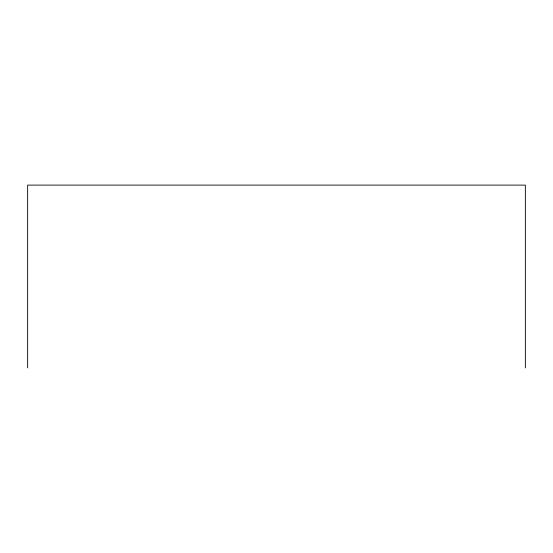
<?xml version="1.0" encoding="UTF-8"?>
<svg xmlns="http://www.w3.org/2000/svg" width="553" height="553" viewBox="0 0 553 553"><rect width="100%" height="100%" fill="white"/><g stroke="black" fill="none" stroke-linecap="round" stroke-linejoin="round"><path stroke-width="0.83" d="M525.35 367.89L525.35 185.11L27.65 185.11L27.65 367.89"/></g></svg>
